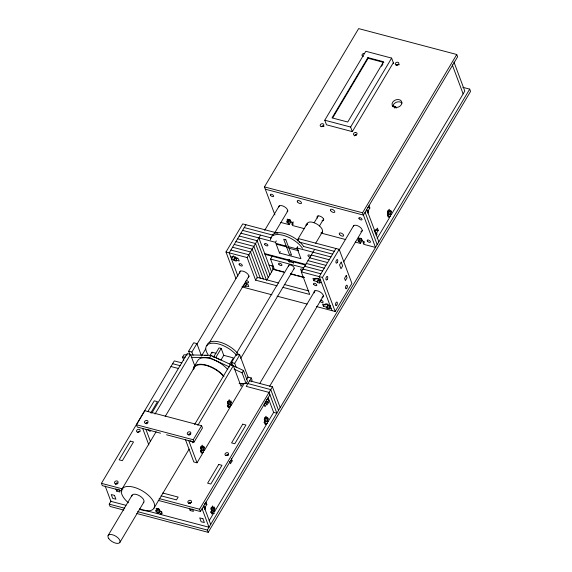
<?xml version="1.0" encoding="UTF-8"?>
<svg xmlns="http://www.w3.org/2000/svg" width="572" height="572" viewBox="0 0 572 572"><rect width="100%" height="100%" fill="white"/><g stroke="black" fill="none" stroke-linecap="round" stroke-linejoin="round"><path stroke-width="0.86" d="M274.917 214.9L264.443 186.894L358.637 28.6L456.749 54.497L457.607 56.785L363.413 215.086L265.301 189.189M235.921 278.564L225.99 252.002L242.714 223.902L277.863 233.176M245.931 224.753L229.208 252.853L237.902 276.09M232.754 256.857L231.496 258.966L233.641 259.531L234.012 260.525L236.372 261.147L236 260.153L237.251 258.051M230.638 256.671L232.783 257.236L233.619 255.834M233.641 259.531L235.314 256.721M122.093 490.855L102.302 485.635L101.444 483.34L174.303 360.896L181.896 362.898M234.012 260.525L235.685 257.715L237.258 258.129M160.553 433.197L137.323 427.062L136.472 424.767L144.83 410.717L201.601 425.704L202.459 427.999L194.101 442.049L166.574 434.784M148.019 411.318L154.261 400.822L157.479 401.673L150.793 412.912M183.805 360.424L182.575 357.128L183.97 354.79L187.459 354.862M393.35 62.684L352.323 131.624L326.483 124.803L324.767 120.22L365.794 51.28L391.634 58.101L393.636 63.449M151.773 413.213L187.273 353.546L190.49 354.397L194.816 365.958M189.868 354.425L188.667 351.208L193.686 342.778L196.904 343.622L201.473 355.855M277.077 285.821L255.598 280.151L247.161 257.586L260.539 235.106M154.991 414.064L190.49 354.397M193.086 355.269L191.885 352.052L196.904 343.622M197.083 343.951L240.476 271.028M264.679 230.352L279.293 205.784M367.889 57.608L332.032 117.875L347.733 122.022L383.59 61.755L367.889 57.608L368.146 58.301L332.747 117.803M150.751 430.151L149.914 431.553L149.342 430.03M119.112 489.711L119.97 492.006L116.752 491.155L118.011 489.053M123.852 510.081L110.081 506.449L109.223 504.154L111.054 501.086M193.822 367.167L197.719 360.61A19.248 9.223 30.8 0 1 210.775 358.73A19.248 9.223 30.8 0 1 227.713 369.519M121.9 489.246L156.077 431.81M165.194 416.495L194.358 367.481M201.544 355.877L205.655 348.97M209.767 342.063L249.049 276.047M274.624 233.069L287.866 210.803M246.832 283.669L245.581 285.778L245.953 286.772L243.593 286.15L245.266 283.34L246.839 283.755M297.769 246.561L296.932 247.962L300.936 258.68L279.493 253.017L275.49 242.306L276.326 240.898M280.766 222.422L289.189 224.646L288.617 223.116L287.223 222.751L286.593 221.064L287.988 221.435L289.246 219.326M287.223 222.751L288.896 219.941L290.29 220.306L290.862 221.836L289.189 224.646M381.581 66.259L382.94 63.964M288.617 223.116L290.29 220.306M210.146 355.276L211.962 352.223L215.98 353.281M255.598 280.151L257.271 277.341L278.75 283.011M191.298 357.321L209.617 357.722L211.011 355.376L243.479 370.499L247.483 381.202L246.089 383.54L239.11 383.39M284.763 272.458L274.56 269.762L270.556 259.059L272.229 256.249M304.54 228.7L292.514 225.525L291.942 223.995L293.2 221.886M213.585 357.057L219.04 347.89L221.185 348.455L223.759 355.334L221.028 359.924M352.323 131.624L350.615 127.041L391.634 58.101M108.115 535.485L132.082 495.209M215.73 357.622L221.185 348.455M279.493 253.017L280.33 251.616M266.995 279.679L273.266 269.14L272.022 265.823M297.333 240.126L307.221 223.502M297.597 240.826L298.849 238.717L339.175 249.356L351.902 283.397L335.178 311.497L316.509 306.563M119.905 542.385L143.865 502.109M288.367 261.125L289.282 259.588M288.288 261.268L289.196 259.738M229.772 363.999L233.405 357.886L223.759 355.334M236.694 352.924L289.096 264.85M314.121 222.801L318.204 215.937M194.609 424.517L230.108 364.85L233.326 365.701L241.048 386.35L242.442 384.005L240.025 383.369M232.711 365.73L231.503 362.512L236.522 354.082L239.739 354.933L248.277 377.77M230.795 364.764L232.16 362.469M197.826 425.368L233.326 365.701M236.229 367.381L234.72 363.363L239.739 354.933M240.683 358.358L294.001 268.754M319.476 225.94L323.559 219.076M194.101 442.049L193.243 439.754L201.601 425.704M154.047 508.072L189.139 449.099M193.586 441.455L192.75 442.864L192.178 441.334M394.794 108.129L395.688 106.621L392.456 105.763M315.687 243.193L322.429 231.867M143.064 509.831L158.187 513.828L157.615 512.298L156.22 511.926L158.237 508.508M157.615 512.298L159.288 509.488L157.893 509.116M283.09 287.409L309.717 294.437L301.28 271.872L314.657 249.392M158.187 513.828L159.86 511.018L159.288 509.488M246.089 383.54L242.085 372.837L243.479 370.499M202.088 508.715L209.009 527.241L161.511 514.7L160.939 513.17L161.776 511.768M227.52 402.824L228.242 401.608L231.46 402.459L230.738 403.675L231.31 405.205L228.092 404.354L227.52 402.824L230.738 403.675M200.665 446.782L203.074 447.418L203.804 446.203L204.433 447.883L203.703 449.106L204.275 450.629L201.058 449.785M227.692 401.358L230.108 401.994L230.831 400.772L231.46 402.459M200.422 451.487L202.03 451.916L201.308 453.131L200.679 451.451L201.401 450.228L200.543 447.94L202.216 445.13L203.074 447.418M227.456 406.063L229.065 406.485L228.342 407.7L227.713 406.02L228.435 404.804L227.577 402.509L229.25 399.699L230.108 401.994M185.521 439.782L193.815 461.962L197.033 462.812L202.602 453.446L202.03 451.916M204.275 450.629L229.637 408.015L229.065 406.485M231.31 405.205L244.458 383.097M246.689 379.35L248.026 377.105L251.244 377.956L252.102 380.244L251.194 381.781M251.244 377.956L246.232 386.386L269.069 392.413L276.848 413.227L273.416 412.319M320.635 280.051L319.376 282.16L319.748 283.154L317.388 282.532L317.024 281.538L313.806 280.688L315.058 278.585M335.957 248.513L319.233 276.612L331.96 310.646M317.024 281.538L318.69 278.728L317.081 278.307M317.388 282.532L319.062 279.722L318.69 278.728M335.178 311.497L322.451 277.463L339.175 249.356M259.702 383.569L314.965 290.69M339.175 250.007L353.789 225.447M363.978 241.384L363.141 242.785L363.713 244.315L375.504 247.426L362.555 212.791L456.749 54.497M367.724 213.163L368.54 211.79L368.168 210.796L369.841 207.986L368.983 205.691M192.564 509.101L193.422 511.389L190.204 510.546L191.041 509.137M269.641 386.286L323.537 295.71M343.636 261.94L362.362 230.466M355.233 242.078L360.389 243.436L359.817 241.906L358.422 241.541L360.439 238.116M158.244 500.4L200.415 511.525L199.556 509.23L272.415 386.794L249.571 380.766M359.817 241.906L361.49 239.096L360.095 238.731M200.415 511.525L269.927 394.709M360.389 243.436L362.062 240.626L361.49 239.096M330.216 305.677L328.957 307.786L329.329 308.78L326.969 308.158L326.598 307.164L323.387 306.313L324.639 304.204M231.281 458.63L232.139 460.918L230.466 463.728L229.608 461.44M204.719 509.609L205.541 508.236L205.169 507.242L206.842 504.433L205.984 502.137M264.243 403.267L266.652 403.911L264.986 406.721L264.128 404.425M266.652 403.911L267.024 404.904L268.254 402.838L267.882 401.844L268.997 399.971L266.581 399.335M326.598 307.164L327.856 305.055M326.969 308.158L328.643 305.348M374.496 231.288L375.318 229.915L375.69 230.909L374.081 230.48M375.69 230.909L377.363 228.099L378.221 230.394L376.548 233.204L376.919 234.198L376.097 235.571M264.271 419.369L264.993 418.146L268.211 418.997L267.489 420.213L268.061 421.743L264.843 420.892L264.271 419.369L267.489 420.213M387.451 212.355L388.173 211.139L391.391 211.983L390.669 213.206L391.241 214.736L388.023 213.885L387.451 212.355L390.669 213.206M211.097 507.557L213.506 508.193L214.235 506.971L214.865 508.658L214.135 509.874L214.707 511.404L211.49 510.553M264.45 417.896L266.859 418.532L267.582 417.317L268.211 418.997M387.63 210.882L390.04 211.518L390.762 210.303L391.391 211.983M210.861 512.262L212.469 512.684L211.74 513.899L211.111 512.219L211.84 511.003L210.982 508.708L212.648 505.898L213.506 508.193M264.207 422.601L265.816 423.023L265.093 424.245L264.464 422.558L265.186 421.342L264.328 419.047L266.001 416.237L266.859 418.532M387.387 215.587L388.996 216.016L388.274 217.231L387.644 215.551L388.367 214.328L387.509 212.04L389.182 209.23L390.04 211.518M209.18 520.699L213.041 514.214L212.469 512.684M214.707 511.404L266.388 424.553L265.816 423.023M268.061 421.743L273.63 412.376L268.997 399.971M377.134 238.438L389.568 217.546L388.996 216.016M391.241 214.736L464.807 91.091L453.961 62.069M136.765 513.492L208.194 532.339L207.336 530.051L469.698 89.132L462.812 87.316M208.194 532.339L470.556 91.427L469.698 89.132M356.492 134.742L356.02 134.778A1.866 1.401 -20.5 0 0 354.497 135.786M190.076 354.919L211.011 355.376M182.575 357.128L185.192 357.185M368.146 58.301L383.848 62.441M324.767 120.22L350.615 127.041M367.431 207.35L369.841 207.986M366.559 210.374L368.168 210.796M366.931 211.368L368.54 211.79M264.443 186.894L362.555 212.791M375.804 229.758L378.221 230.394M374.939 232.775L376.548 233.204M375.311 233.769L376.919 234.198M291.942 223.995L293.229 224.331L292.599 222.651L291.205 222.286L290.347 219.991L287.13 219.14L287.988 221.435M363.141 242.785L364.428 243.129L363.799 241.441L362.405 241.077L361.547 238.781L358.329 237.931L359.187 240.226L357.793 239.861L358.422 241.541M320.863 233.004L345.781 239.582M244.258 227.563L273.409 235.256M298.906 241.985L334.284 251.322M242.585 230.373L271.736 238.066M303.46 246.439L332.611 254.132M240.912 233.183L275.49 242.306M296.932 247.962L330.938 256.942M286.265 246.117L276.612 243.572L276.898 244.337L288.696 247.447M288.41 246.682L298.062 249.228M288.982 248.212L298.634 250.758M239.239 235.993L257.193 240.726L269.92 274.76M311.318 255.012L329.272 259.752M237.573 238.803L255.527 243.536L268.247 277.57M309.645 257.822L327.599 262.562M235.9 241.613L253.854 246.346L266.581 280.38M307.972 260.632L325.926 265.372M234.227 244.423L252.18 249.156L263.356 279.043M306.299 263.442L324.252 268.182M264.729 253.603L305.963 264.486M265.015 254.368L290.083 260.961M293.486 261.854L305.641 265.086M232.554 247.233L250.507 251.966L260.439 278.535M304.626 266.252L322.579 270.992M270.556 259.059L303.718 267.81M230.881 250.043L248.834 254.776L257.529 278.021M302.953 269.062L320.906 273.802M225.99 252.002L247.161 257.586M301.28 271.872L322.451 277.463M269.019 265.072L273.316 266.209M319.062 279.722L320.635 280.137M320.663 280.43L318.518 279.865L318.154 278.871L315.794 278.249L316.166 279.243L312.948 278.392L313.806 280.688M272.458 268.933L283.605 271.872M290.462 273.681L295.61 275.039M297.326 275.497L304.182 277.306M290.712 274.024L304.318 277.613M236 260.153L239.218 261.004L238.36 258.708L235.142 257.865L234.77 256.871L232.411 256.242L232.783 257.236M319.376 282.16L321.521 282.725M284.763 284.599L308.816 290.948M326.662 303.932L328.271 304.354M244.723 283.483L247.941 284.334L248.799 286.629L245.581 285.778M330.244 306.056L328.099 305.491L327.727 304.497L325.375 303.875L325.74 304.869L322.529 304.018L323.387 306.313M328.957 307.786L331.102 308.351M241.935 286.887L271.936 294.802M277.077 296.16L307.078 304.075M188.667 351.208L191.885 352.052M231.503 362.512L234.72 363.363M172.63 363.706L180.223 365.708M247.905 383.576L270.742 389.603L278.521 410.417M170.956 366.516L178.55 368.518M265.472 401.208L267.882 401.844M265.036 401.994L268.254 402.838M136.472 424.767L193.243 439.754M204.433 447.883L201.215 447.039L200.486 448.255L203.703 449.106M226.862 454.568L228.471 454.99A1.866 1.401 -20.5 0 0 226.297 455.619M230.53 460.496L232.139 460.918M204.426 503.796L206.842 504.433M162.77 493.021L178.149 497.082L176.476 499.892L161.097 495.831M214.865 508.658L211.647 507.807L210.925 509.023L214.135 509.874M203.56 506.813L205.169 507.242M203.932 507.814L205.541 508.236M101.444 483.34L122.959 489.017M159.109 498.555L199.556 509.23M160.939 513.17L162.226 513.513L161.597 511.833L160.203 511.461L159.345 509.166L156.127 508.322L156.985 510.61L155.591 510.245L156.22 511.926M125.911 505.305L110.896 501.344L105.176 486.043M139.632 508.93L142.206 509.609M109.223 504.154L124.717 508.243M137.623 511.647L207.336 530.051M209.617 357.722L229.415 366.938M234.162 369.147L242.085 372.837M452.288 64.879L463.141 93.901M395.688 106.621L396.239 108.079M366.759 209.466L378.85 241.806M365.086 212.276L377.177 244.616M258.866 237.916L271.593 271.95M243.222 285.156L243.593 286.15M272.415 386.794L280.194 407.607M211.962 352.223L212.248 352.988M189.146 433.698L189.718 435.228M190.748 440.662L191.17 441.784M188.739 440.633L197.033 462.812M203.754 505.905L210.682 524.431M190.304 503.739L189.732 502.202L188.896 503.61A1.866 1.401 -20.5 0 1 191.341 502.631M189.346 508.251L190.204 510.546M146.882 423.923L146.31 422.393L147.919 422.815A1.866 1.401 -20.5 0 0 145.746 423.444M147.912 429.357L148.334 430.48M145.903 429.329L150.507 441.648M142.685 428.478L148.827 444.902M116.938 484.37L116.366 482.839L115.53 484.248A1.866 1.401 -20.5 0 1 117.975 483.268M115.894 488.867L116.752 491.155M396.296 65.537A1.866 1.401 -20.5 0 1 399.127 64.707M363.413 56.356A1.866 1.401 -20.5 0 1 362.105 54.655A1.866 1.401 -20.5 0 1 364.643 53.489M321.528 126.662A1.866 1.401 -20.5 0 1 324.088 126.19M392.871 106.735A5.091 3.84 -20.5 0 1 396.324 102.281A5.091 3.84 -20.5 0 1 401.994 103.074M321.657 126.741A1.673 1.266 -20.5 0 1 323.616 126.169M396.46 65.573A1.673 1.266 -20.5 0 1 399.006 64.836M354.654 135.829A1.673 1.266 -20.5 0 1 356.456 134.885M307.071 224.653A8.694 4.168 30.8 0 1 316.423 223.802A8.694 4.168 30.8 0 1 321.757 232.725M320.635 300.085A1.866 0.894 30.8 0 1 322.908 301.415A1.866 0.894 30.8 0 1 322.301 302.524A1.866 0.894 30.8 0 1 320.027 301.194M239.754 273.194A5.212 2.502 30.8 0 1 244.873 271.864A5.212 2.502 30.8 0 1 248.291 277.492M246.146 280.423A1.866 0.894 30.8 0 1 248.341 281.653A1.866 0.894 30.8 0 1 248.048 282.861A1.866 0.894 30.8 0 1 245.796 281.846M314.25 292.85A5.212 2.502 30.8 0 1 319.962 291.856A5.212 2.502 30.8 0 1 322.043 297.419M310.46 257.357A1.866 0.894 30.8 0 1 308.265 256.134A1.866 0.894 30.8 0 1 308.558 254.919A1.866 0.894 30.8 0 1 310.803 255.934M387.458 214.936A1.866 1.401 -20.5 0 1 390.326 214.707A1.866 1.401 -20.5 0 1 389.339 217.01M292.914 222.322A1.866 1.401 -20.5 0 1 292.471 222.258M264.643 421.657A1.866 1.401 -20.5 0 1 267.346 422.029A1.866 1.401 -20.5 0 1 265.694 424.152M264.007 422.3A1.866 1.401 -20.5 0 1 264.278 421.95M211.29 511.311A1.866 1.401 -20.5 0 1 213.992 511.69A1.866 1.401 -20.5 0 1 212.348 513.813M210.66 511.961A1.866 1.401 -20.5 0 1 210.925 511.611M161.604 513.913A1.866 1.401 -20.5 0 1 158.844 513.363A1.866 1.401 -20.5 0 1 161.018 511.375M388.681 216.938A1.866 1.401 -20.5 0 1 390.49 216.602M265.501 423.945A1.866 1.401 -20.5 0 1 267.31 423.616M212.577 513.384A1.866 1.401 -20.5 0 1 214.35 513.427M160.153 514.364A1.866 1.401 -20.5 0 1 161.404 513.706M267.796 397.89A1.866 0.894 30.8 0 1 268.568 399.342A1.866 0.894 30.8 0 1 266.96 399.399M278.843 206.921A4.969 2.381 30.8 0 1 284.434 206.721A4.969 2.381 30.8 0 1 287.123 211.769M353.332 226.576A4.969 2.381 30.8 0 1 359.473 226.727A4.969 2.381 30.8 0 1 360.903 231.681M317.517 218.082A3.725 1.787 30.8 0 1 318.747 215.873A3.725 1.787 30.8 0 1 323.287 218.533A3.725 1.787 30.8 0 1 322.065 220.742M306.356 225.625A2.402 1.151 30.8 0 1 307.664 224.295M302.231 271.171A1.866 0.894 30.8 0 1 300.622 269.233A1.866 0.894 30.8 0 1 303.067 269.662M288.631 266.287A3.232 1.544 30.8 0 1 291.799 265.472A3.232 1.544 30.8 0 1 293.915 268.947M188.31 435.099A1.866 1.401 -20.5 0 1 190.755 434.119M200.493 450.836A1.866 1.401 -20.5 0 1 203.36 450.607A1.866 1.401 -20.5 0 1 202.381 452.91M227.256 405.762A1.866 1.401 -20.5 0 1 230.394 405.183A1.866 1.401 -20.5 0 1 228.943 407.614M137.566 432.625A1.866 1.401 -20.5 0 1 140.011 431.646M201.716 452.838A1.866 1.401 -20.5 0 1 203.525 452.502M229.172 407.185A1.866 1.401 -20.5 0 1 230.116 407.014M128.414 502.781A18.626 8.923 30.8 0 1 127.663 486.443A18.626 8.923 30.8 0 1 153.453 501.544A18.626 8.923 30.8 0 1 139.404 509.216M131.875 496.067A6.828 3.275 30.8 0 1 139.561 495.795A6.828 3.275 30.8 0 1 143.257 502.731M193.229 369.591A19.248 9.223 30.8 0 1 204.704 364.736A19.248 9.223 30.8 0 1 223.809 376.076M208.065 354.647A19.248 9.223 30.8 0 1 213.621 343.193A19.248 9.223 30.8 0 1 236.901 355.67M206.95 345.774A19.248 9.223 30.8 0 1 220.377 342.292A19.248 9.223 30.8 0 1 238.989 355.112M193.851 368.983A18.626 8.923 30.8 0 1 205.999 365.386A18.626 8.923 30.8 0 1 223.909 376.748M204.397 355.426A19.248 9.223 30.8 0 1 207.143 355.412M212.019 356.342A19.248 9.223 30.8 0 1 220.199 359.924M270.42 239.861A19.248 9.223 30.8 0 1 283.19 235.314A19.248 9.223 30.8 0 1 302.531 248.334M272.129 235.564A19.248 9.223 30.8 0 1 286.515 234.112A19.248 9.223 30.8 0 1 303.646 246.46M130.302 441.105L119.155 459.838L122.365 460.682L133.512 441.949L130.302 441.105M218.761 464.45L207.615 483.183L210.832 484.034L221.979 465.301L218.761 464.45M242.728 424.174L231.581 442.907L234.792 443.758L245.939 425.025L242.728 424.174M341.219 262.112L339.546 264.922L340.976 268.74L342.649 265.93L341.219 262.112M346.224 275.497L344.551 278.307L345.409 280.602L347.082 277.792L346.224 275.497M291.284 261.304L289.396 261.933A4.969 2.381 30.8 0 1 293.686 263.07L291.284 261.304M355.634 132.447L355.169 132.482A1.866 1.401 -20.5 0 0 353.475 134.492A1.866 1.401 -20.5 0 0 355.941 135.142A1.866 1.401 -20.5 0 0 356.771 132.911L355.634 132.447M285.836 239.804L283.691 239.239L289.411 254.526L291.556 255.098L285.836 239.804M114.471 495.395L111.254 494.544L112.684 498.369L115.901 499.22L114.471 495.395M202.931 518.74L199.714 517.896L201.144 521.714L204.361 522.565L202.931 518.74M396.21 65.072A1.866 1.401 -20.5 0 0 398.856 63.328A1.866 1.401 -20.5 0 0 396.074 62.591A1.866 1.401 -20.5 0 0 396.21 65.072M321.171 126.548A1.866 1.401 -20.5 0 0 323.816 124.803A1.866 1.401 -20.5 0 0 321.028 124.067A1.866 1.401 -20.5 0 0 321.171 126.548M394.68 107.364A5.091 3.84 -20.5 0 0 401.916 102.61A5.091 3.84 -20.5 0 0 394.301 100.6A5.091 3.84 -20.5 0 0 394.68 107.364M313.735 284.37A1.866 0.894 30.8 0 0 316.616 285.592A1.866 0.894 30.8 0 0 315.179 283.483A1.866 0.894 30.8 0 0 313.735 284.37M239.246 264.707A1.866 0.894 30.8 0 0 242.128 265.93A1.866 0.894 30.8 0 0 240.69 263.821A1.866 0.894 30.8 0 0 239.246 264.707M264.786 244.573A1.866 0.894 30.8 0 0 267.675 245.796A1.866 0.894 30.8 0 0 266.23 243.686A1.866 0.894 30.8 0 0 264.786 244.573M327.248 279.365A1.866 0.837 -75.2 0 0 327.327 276.426A1.866 0.837 -75.2 0 0 325.883 278.857A1.866 0.837 -75.2 0 0 327.248 279.365M336.829 304.983A1.866 0.837 -75.2 0 0 336.908 302.052A1.866 0.837 -75.2 0 0 335.464 304.483A1.866 0.837 -75.2 0 0 336.829 304.983M337.28 262.505A1.866 0.837 -75.2 0 0 337.358 259.566A1.866 0.837 -75.2 0 0 335.914 261.997A1.866 0.837 -75.2 0 0 337.28 262.505M346.861 288.124A1.866 0.837 -75.2 0 0 346.939 285.192A1.866 0.837 -75.2 0 0 345.495 287.623A1.866 0.837 -75.2 0 0 346.861 288.124M359.052 218.668A1.802 0.865 30.8 0 0 361.84 219.855A1.802 0.865 30.8 0 0 360.446 217.818A1.802 0.865 30.8 0 0 359.052 218.668M367.381 241.069A1.866 0.894 30.8 0 0 370.263 242.292A1.866 0.894 30.8 0 0 368.826 240.183A1.866 0.894 30.8 0 0 367.381 241.069M270.542 195.317A1.866 0.894 30.8 0 0 273.43 196.546A1.866 0.894 30.8 0 0 271.986 194.437A1.866 0.894 30.8 0 0 270.542 195.317M330.673 210.689A2.481 1.187 30.8 0 0 334.513 212.326A2.481 1.187 30.8 0 0 332.597 209.509A2.481 1.187 30.8 0 0 330.673 210.689M339.532 234.398A2.481 1.187 30.8 0 0 343.379 236.029A2.481 1.187 30.8 0 0 341.455 233.219A2.481 1.187 30.8 0 0 339.532 234.398M297.497 201.923A2.402 1.151 30.8 0 0 301.208 203.503A2.402 1.151 30.8 0 0 299.356 200.786A2.402 1.151 30.8 0 0 297.497 201.923M278.836 264.264A1.866 0.894 30.8 0 0 281.724 265.494A1.866 0.894 30.8 0 0 280.28 263.385A1.866 0.894 30.8 0 0 278.836 264.264M145.388 423.33A1.866 1.401 -20.5 0 0 148.034 421.593A1.866 1.401 -20.5 0 0 145.252 420.856A1.866 1.401 -20.5 0 0 145.388 423.33M188.224 434.634A1.866 1.401 -20.5 0 0 190.869 432.897A1.866 1.401 -20.5 0 0 188.088 432.16A1.866 1.401 -20.5 0 0 188.224 434.634M137.48 432.16A1.866 1.401 -20.5 0 0 140.126 430.423A1.866 1.401 -20.5 0 0 137.344 429.686A1.866 1.401 -20.5 0 0 137.48 432.16M225.94 455.505A1.866 1.401 -20.5 0 0 228.585 453.768A1.866 1.401 -20.5 0 0 225.804 453.031A1.866 1.401 -20.5 0 0 225.94 455.505M188.81 503.146A1.866 1.401 -20.5 0 0 191.456 501.408A1.866 1.401 -20.5 0 0 188.667 500.672A1.866 1.401 -20.5 0 0 188.81 503.146M115.444 483.783A1.866 1.401 -20.5 0 0 118.097 482.046A1.866 1.401 -20.5 0 0 115.308 481.309A1.866 1.401 -20.5 0 0 115.444 483.783M108.716 538.517A6.828 3.275 30.8 0 0 119.291 543.007A6.828 3.275 30.8 0 0 114.014 535.278A6.828 3.275 30.8 0 0 108.716 538.517"/></g></svg>
